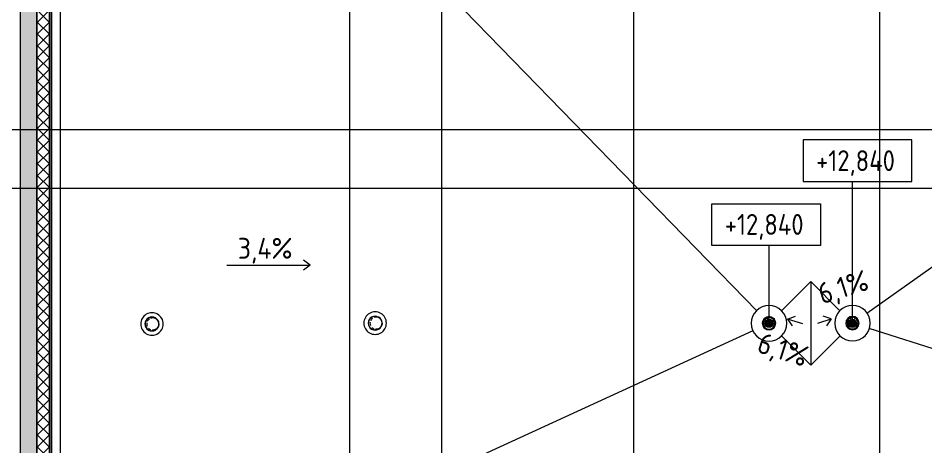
# Model space of a CAD drawing. Header units: millimetres. Extents: x -592259 to 288321, y -552984 to 293768.
# Drawn here: x 137493 to 148367, y -496109 to -490969 of the extents above; entities that cross this region are included whole.
import ezdxf

# ---------------------------------------------------------------- set-up
doc = ezdxf.new("R2010")
doc.units = ezdxf.units.MM
doc.linetypes.add('ADSK_Линия сетки', pattern=[2500, 2000, -250, 0, -250])
for name, color, linetype, lineweight in [('Аннотация', 250, 'Continuous', 20), ('Крыша', 7, 'Continuous', 5), ('Оборудование', 7, 'Continuous', 9), ('Ограждение', 7, 'Continuous', 5), ('Оси', 250, 'Continuous', 9), ('Отметки', 7, 'Continuous', 9), ('Размеры', 7, 'Continuous', 9), ('Стены внутренние', 7, 'Continuous', 9), ('Стены наружные', 7, 'Continuous', 9), ('Стены перегородки', 7, 'Continuous', 13), ('Стены штриховка', 250, 'Continuous', 9)]:
    doc.layers.add(name, color=color, linetype=linetype, lineweight=lineweight)
doc.styles.add('GOST Common_1', font='', dxfattribs={"width": 0.9, "height": 250})
doc.styles.add('ISOCPEUR', font='isocpeur.ttf', dxfattribs={"width": 0.8, "height": 100})
doc.styles.add('ISOCPEUR_1', font='isocpeur.ttf', dxfattribs={"width": 0.9, "height": 250})
doc.styles.get('GOST Common_1').set_extended_font_data('GOST Common')

# ---------------------------------------------------------------- blocks, each defined once
blk = doc.blocks.new('TN_Воронка ТехноНИКОЛЬ ВБ - Воронка ТехноНИКОЛЬ ВБ ЭКО_ Ø110х315мм-36661947-АР3_Кладочный план кровли _17_930 С2-3')
at = {"layer": 'Оборудование'}
for radius, start, end in [(213, 360, 180), (213, 180, 360), (80, 0, 180), (80, 180, 360), (70, 360, 180), (70, 180, 360)]:
    blk.add_arc((0, 0), radius, start, end, dxfattribs=at)
blk = doc.blocks.new('Ограждение - Ограждение-38592901-АР3_Кладочный план кровли _17_930 С2-3')
at = {"layer": 'Ограждение'}
for p, q in [((114228, 29103), (114228, 58197)), ((114328, 58097), (114328, 29203))]:
    blk.add_line(p, q, dxfattribs=at)
blk = doc.blocks.new('TN_Фановая труба - Фановая труба-V88-АР3_Кладочный план кровли _17_930 С2-3')
at = {"layer": 'Оборудование'}
for p, q in [((115429, 49480), (115429, 49480)), ((115429, 49210), (115429, 49210))]:
    blk.add_line(p, q, dxfattribs=at)
at = {"layer": 'Оборудование', "flags": 128}
for points in [[(115513, 49345), (115512, 49356), (115509, 49366), (115505, 49376), (115500, 49386), (115493, 49394), (115485, 49402), (115477, 49408), (115467, 49413), (115457, 49416), (115446, 49418), (115440, 49418)], [(115513, 49345), (115512, 49334), (115509, 49324), (115505, 49314), (115500, 49304), (115493, 49296), (115485, 49288), (115477, 49282), (115467, 49277), (115457, 49274), (115446, 49272), (115440, 49272)]]:
    blk.add_lwpolyline(points, dxfattribs=at)
at = {"layer": 'Оборудование'}
for centre, major_axis, start_param, end_param in [((115429, 49345), (0, 135), 4.712389, 7.853982), ((115429, 49345), (0, 135), 0.523599, 1.570796), ((115429, 49345), (0, 84), 4.712389, 7.853982), ((115429, 49345), (0, 82.6), 5.072695, 7.853982), ((115440, 49345), (0, 73), 0.595696, 1.178097), ((115440, 49345), (0, 73), 6.049036, 6.675884), ((115440, 49345), (0, 73), 5.694137, 5.890486), ((115429, 49345), (0, 135), 1.570796, 4.712389), ((115429, 49345), (0, 135), 1.570796, 2.617994), ((115429, 49345), (0, 84), 1.570796, 4.712389), ((115429, 49345), (0, 82.6), 1.570796, 4.352444), ((115440, 49345), (0, 73), 1.391802, 1.570796), ((115440, 49345), (0, 73), 1.570796, 1.963495), ((115440, 49345), (0, 73), 2.356194, 2.748894), ((115440, 49345), (0, 73), 2.945243, 3.534292), ((115440, 49345), (0, 73), 3.926991, 4.096539), ((115440, 49345), (0, 73), 4.712389, 4.891383), ((115440, 49345), (0, 73), 4.533395, 4.712389)]:
    blk.add_ellipse(centre, major_axis=major_axis, ratio=0.999395, start_param=start_param, end_param=end_param, dxfattribs=at)
blk = doc.blocks.new('Высотные отметки - Рамка-32693647-АР3_Кладочный план кровли _17_930 С2-3')
at = {"layer": 'Аннотация'}
for p, q in [((-6.5, 0), (-6.5, 5)), ((-6.5, 5), (6.5, 5)), ((6.5, 5), (6.5, 0)), ((6.5, 0), (-6.5, 0))]:
    blk.add_line(p, q, dxfattribs=at)

msp = doc.modelspace()

# ---------------------------------------------------------------- hatches: boundary and pattern name
at = {"layer": 'Отметки'}
h = msp.add_hatch(color=256, dxfattribs=at)
edge = h.paths.add_edge_path()
edge.add_arc((146488.2783, -494627.7738), 50, 0, 360)
h = msp.add_hatch(color=256, dxfattribs=at)
edge = h.paths.add_edge_path()
edge.add_arc((147488.2783, -494627.7738), 50, 0, 360)
at = {"layer": 'Стены внутренние', "lineweight": 5}
h = msp.add_hatch(dxfattribs=at)
h.set_pattern_fill('FP_1', color=256, style=0, pattern_type=2)
h.set_pattern_definition([(135, (23667.23, -543980.64), (-142.56192, -142.56192), []), (135, (23809.8, -543980.64), (-142.56192, -142.56192), [252.016, -50.403, 3.353, -47.05])])
h.paths.add_polyline_path([(137717.2304, -524855.6404), (137717.2304, -485405.6404), (137517.2304, -485405.6404), (137517.2304, -524855.6404)])
at = {"layer": 'Стены наружные', "lineweight": 5}
h = msp.add_hatch(dxfattribs=at)
h.set_pattern_fill('FP_33', color=256, style=0, pattern_type=2)
h.set_pattern_definition([(45, (23667.23, -543980.64), (-70.71068, 70.71068), []), (135, (23667.23, -543980.64), (-70.71068, -70.71068), [])])
h.paths.add_polyline_path([(137867.2079, -515055.5936), (137867.2079, -485755.641), (137717.2079, -485755.641), (137717.2079, -515055.5936)])

# ---------------------------------------------------------------- linework, layer by layer
at = {"layer": 'Крыша'}
for p, q in [((147661.0986, -494504.7977), (159776.5528, -485883.641)), ((141619.2079, -489619.3315), (146341.0752, -494476.3572)), ((146637.7155, -494478.3365), (146988.2783, -494127.7738)), ((146988.2783, -494127.7738), (147337.7805, -494477.276)), ((146988.2783, -494127.7738), (146988.2783, -495127.7738)), ((146296.1309, -494716.012), (137995.2304, -498527.967)), ((159292.1384, -498377.6404), (147688.954, -494691.5247)), ((146988.2783, -495127.7738), (146637.7155, -494777.211)), ((147339.9015, -494776.1506), (146988.2783, -495127.7738))]:
    msp.add_line(p, q, dxfattribs=at)
at = {"layer": 'Оси', "linetype": 'ADSK_Линия сетки', "ltscale": 100}
for p, q in [((141467.2304, -547719.4803), (141467.2304, -482778.6358)), ((142567.2308, -547719.4803), (142567.2308, -482778.6358)), ((147817.2303, -547719.4803), (147817.2303, -482778.6358)), ((137717.2304, -546449.4803), (137717.2304, -483208.2539)), ((88763.207, -492305.6404), (180488.1093, -492305.6404)), ((88763.207, -493005.6404), (180488.1093, -493005.6404))]:
    msp.add_line(p, q, dxfattribs=at)
at = {"layer": 'Отметки'}
for p, q in [((147488.2783, -492929.6193), (147549.492, -492929.6193)), ((147488.2783, -494627.7738), (147488.2783, -492929.6193)), ((146488.2783, -493694.0184), (146455.1615, -493694.0184)), ((146488.2783, -494627.7738), (146488.2783, -493694.0184))]:
    msp.add_line(p, q, dxfattribs=at)
for centre in [(146488.2783, -494627.7738), (147488.2783, -494627.7738)]:
    msp.add_circle(centre, 50, dxfattribs=at)
at = {"layer": 'Размеры'}
for p, q in [((144867.2308, -547719.4803), (144867.2308, -482778.6358)), ((140992.6353, -493930.2384), (140912.6353, -493868.8522)), ((139992.6353, -493930.2384), (140992.6353, -493930.2384)), ((140992.6353, -493930.2384), (140912.6353, -493991.6245)), ((146709.4839, -494576.222), (146804.2455, -494541.7473)), ((147233.2863, -494575.9343), (147138.5248, -494541.4595)), ((146709.4839, -494576.222), (146767.3101, -494658.8319)), ((146894.0917, -494634.4581), (146709.4839, -494576.222)), ((147075.0882, -494625.8393), (147233.2863, -494575.9343)), ((147233.2863, -494575.9343), (147175.4602, -494658.5442))]:
    msp.add_line(p, q, dxfattribs=at)
at = {"layer": 'Стены перегородки'}
for p, q in [((137517.2304, -485405.6404), (137517.2304, -521810.141)), ((137717.2079, -485605.641), (137717.2079, -515055.5936)), ((137717.2304, -515305.5936), (137717.2304, -485605.6404)), ((137887.2079, -514905.5936), (137887.2079, -485775.641))]:
    msp.add_line(p, q, dxfattribs=at)
at = {"layer": 'Стены штриховка'}
msp.add_line((137867.2079, -514905.5936), (137867.2079, -485755.641), dxfattribs=at)

# ---------------------------------------------------------------- block references
at = {"layer": 'Оборудование'}
for name, p in [('TN_Воронка ТехноНИКОЛЬ ВБ - Воронка ТехноНИКОЛЬ ВБ ЭКО_ Ø110х315мм-36661947-АР3_Кладочный план кровли _17_930 С2-3', (146488.2783, -494627.7738)), ('TN_Воронка ТехноНИКОЛЬ ВБ - Воронка ТехноНИКОЛЬ ВБ ЭКО_ Ø110х315мм-36661947-АР3_Кладочный план кровли _17_930 С2-3', (147488.2783, -494625.7738)), ('TN_Фановая труба - Фановая труба-V88-АР3_Кладочный план кровли _17_930 С2-3', (23667.2298, -543980.641)), ('TN_Фановая труба - Фановая труба-V88-АР3_Кладочный план кровли _17_930 С2-3', (26341.1094, -543970.641))]:
    msp.add_blockref(name, p, dxfattribs=at)
at = {"layer": 'Ограждение'}
msp.add_blockref('Ограждение - Ограждение-38592901-АР3_Кладочный план кровли _17_930 С2-3', (23667.2298, -543980.641), dxfattribs=at)
at = {"layer": 'Отметки', "extrusion": (0, 0, -1), "xscale": 99.99999999999993, "yscale": 99.99999999999993, "zscale": 99.99999999999993}
msp.add_blockref('Высотные отметки - Рамка-32693647-АР3_Кладочный план кровли _17_930 С2-3', (-147549.492, -492929.6193), dxfattribs=at)
at = {"layer": 'Отметки', "xscale": 99.99999999999993, "yscale": 99.99999999999993, "zscale": 99.99999999999993}
msp.add_blockref('Высотные отметки - Рамка-32693647-АР3_Кладочный план кровли _17_930 С2-3', (146455.1615, -493694.0184), dxfattribs=at)

# ---------------------------------------------------------------- texts
at = {"layer": 'Аннотация', "char_height": 100, "width": 160.3375, "attachment_point": 1, "style": 'ISOCPEUR'}
for insert in [(146433.4627, -494564.5186), (147428.4627, -494564.5186)]:
    msp.add_mtext('ВК', dxfattribs=dict(at, insert=insert))
at = {"layer": 'Отметки', "char_height": 250, "width": 1191.744618, "attachment_point": 1, "line_spacing_factor": 1.022761, "style": 'GOST Common_1'}
for insert in [(147052.9317, -492552.9122), (145958.6013, -493317.3113)]:
    msp.add_mtext('+12,840', dxfattribs=dict(at, insert=insert))
at = {"layer": 'Размеры', "insert": (140124.1465, -493603.6244), "char_height": 250, "width": 884.373142, "attachment_point": 1, "line_spacing_factor": 1.149209, "style": 'ISOCPEUR_1'}
msp.add_mtext('3,4%', dxfattribs=at)
at = {"layer": 'Размеры', "char_height": 250, "width": 794.740729, "attachment_point": 1, "line_spacing_factor": 1.149209, "style": 'ISOCPEUR_1'}
for insert, rotation in [((147048.8767, -494164.0309), 17.50832939), ((146405.0556, -494731.867), 342.49167061)]:
    msp.add_mtext('6,1%', dxfattribs=dict(at, insert=insert, rotation=rotation))

doc.saveas('drawing.dxf')
